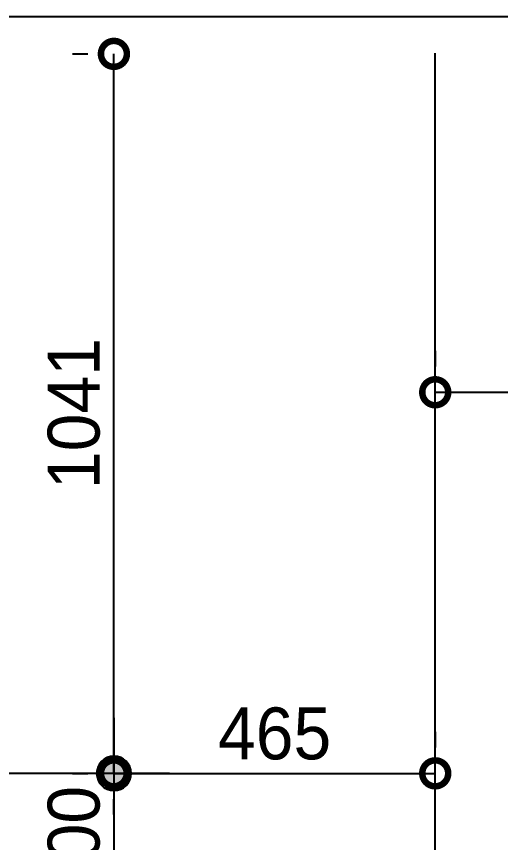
# Model space of a CAD drawing. Header units: inches. Extents: x 157163 to 245256, y -61743 to -20857.
# Drawn here: x 235906 to 236606, y -25362 to -24168 of the extents above; entities that cross this region are included whole.
import ezdxf

# ---------------------------------------------------------------- set-up
doc = ezdxf.new("R2010")
doc.units = ezdxf.units.IN
doc.header["$LTSCALE"] = 50
doc.header["$MEASUREMENT"] = 0
for name, color, linetype in [('06-LIGHT', 4, 'Continuous'), ('07-DIM WAL', 5, 'Continuous'), ('F-WALL1', 2, 'Continuous'), ('RC-LIGHT', 7, 'Continuous')]:
    doc.layers.add(name, color=color, linetype=linetype)
doc.styles.add('스타일1', font='HY울릉도M.TTF')
doc.dimstyles.new('30', dxfattribs={"dimscale": 30, "dimtxt": 2.5, "dimasz": 2.5, "dimexe": 1.25, "dimexo": 2, "dimtad": 1, "dimdec": 0, "dimtxsty": '스타일1', "dimblk": 'DOTSMALL', "dimcen": 2.5, "dimclrd": 1, "dimclre": 1, "dimclrt": 7, "dimadec": 0, "dimazin": 0, "dimtfac": 1, "dimtdec": 0, "dimtix": 1, "dimtmove": 0, "dimatfit": 3, "dimldrblk": 'DOTSMALL', "dimfxl": 1.25, "dimarcsym": 0})

# ---------------------------------------------------------------- blocks, each defined once
blk = doc.blocks.new('VUDAUSEH')
at = {"layer": 'F-WALL1'}
blk.add_line((212882.3, -24167.9), (216011.3, -24167.9), dxfattribs=at)
blk = doc.blocks.new('cjswjdeh')
blk.add_blockref('VUDAUSEH', (21500, 0))
blk = doc.blocks.new('_DOTSMALL')
at = {"color": 0, "linetype": 'ByBlock', "const_width": 0.5}
blk.add_lwpolyline([(-0.0625, 0, 1), (0.0625, 0, 1)], format="xyb", close=True, dxfattribs=at)
blk = doc.blocks.new('*D143')
at = {"layer": '07-DIM WAL', "color": 1, "lineweight": -2, "transparency": 16777216}
for p, q in [((236511.3, -24651.3), (236511.3, -24673.8)), ((237311.3, -24651.3), (237311.3, -24673.8)), ((236511.3, -24711.3), (237311.3, -24711.3))]:
    blk.add_line(p, q, dxfattribs=at)
at = {"layer": 'Defpoints', "color": 0, "transparency": 16777216}
for p in [(236511.3, -24711.3), (237311.3, -24711.3), (237311.3, -24711.3)]:
    blk.add_point(p, dxfattribs=at)
at = {"layer": '07-DIM WAL', "color": 1, "lineweight": -2, "transparency": 16777216, "xscale": 75, "yscale": 75, "zscale": 75, "rotation": 180}
blk.add_blockref('_DOTSMALL', (236511.3, -24711.3), dxfattribs=at)
at = {"layer": '07-DIM WAL', "color": 1, "lineweight": -2, "transparency": 16777216, "xscale": 75, "yscale": 75, "zscale": 75}
blk.add_blockref('_DOTSMALL', (237311.3, -24711.3), dxfattribs=at)
at = {"layer": '07-DIM WAL', "color": 7, "transparency": 16777216, "insert": (236911.3, -24653.5), "char_height": 75, "attachment_point": 5, "style": '스타일1'}
blk.add_mtext('800', dxfattribs=at)
blk = doc.blocks.new('1')
at = {"linetype": 'Continuous'}
h = blk.add_hatch(color=4, dxfattribs=at)
h.dxf.hatch_style = 1
edge = h.paths.add_edge_path()
edge.add_arc((11539653.5, -14273503.8), 37.5, 0, 360)
at = {"color": 1, "linetype": 'Continuous'}
for p, q in [((11539653.5, -14273637.1), (11539653.5, -14273370.5)), ((11539520.2, -14273503.8), (11539786.8, -14273503.8))]:
    blk.add_line(p, q, dxfattribs=at)
at = {"color": 4, "linetype": 'Continuous'}
for radius in [41.5, 37.5]:
    blk.add_circle((11539653.5, -14273503.8), radius, dxfattribs=at)
blk = doc.blocks.new('*D161')
at = {"layer": '07-DIM WAL', "color": 1, "lineweight": -2, "transparency": 16777216}
for p, q in [((236046.8, -25202.4), (236046.8, -25224.9)), ((236511.3, -25202.4), (236511.3, -25224.9)), ((236046.8, -25262.4), (236511.3, -25262.4))]:
    blk.add_line(p, q, dxfattribs=at)
at = {"layer": 'Defpoints', "color": 0, "transparency": 16777216}
for p in [(236046.8, -25262.4), (236511.3, -25262.4), (236511.3, -25262.4)]:
    blk.add_point(p, dxfattribs=at)
at = {"layer": '07-DIM WAL', "color": 1, "lineweight": -2, "transparency": 16777216, "xscale": 75, "yscale": 75, "zscale": 75, "rotation": 180}
blk.add_blockref('_DOTSMALL', (236046.8, -25262.4), dxfattribs=at)
at = {"layer": '07-DIM WAL', "color": 1, "lineweight": -2, "transparency": 16777216, "xscale": 75, "yscale": 75, "zscale": 75}
blk.add_blockref('_DOTSMALL', (236511.3, -25262.4), dxfattribs=at)
at = {"layer": '07-DIM WAL', "color": 7, "transparency": 16777216, "insert": (236279.1, -25205.2), "char_height": 75, "attachment_point": 5, "style": '스타일1'}
blk.add_mtext('465', dxfattribs=at)
blk = doc.blocks.new('*D162')
at = {"layer": '07-DIM WAL', "color": 1, "lineweight": -2, "transparency": 16777216}
for p, q in [((236046.5, -25262.4), (234846.8, -25262.4)), ((234846.8, -25322.4), (234846.8, -25299.9)), ((236046.5, -25321.8), (236046.5, -25299.9))]:
    blk.add_line(p, q, dxfattribs=at)
at = {"layer": 'Defpoints', "color": 0, "transparency": 16777216}
for p in [(234846.8, -25262.4), (234846.8, -25262.4), (236046.5, -25261.8)]:
    blk.add_point(p, dxfattribs=at)
at = {"layer": '07-DIM WAL', "color": 1, "lineweight": -2, "transparency": 16777216, "xscale": 75, "yscale": 75, "zscale": 75, "rotation": 180}
blk.add_blockref('_DOTSMALL', (234846.8, -25262.4), dxfattribs=at)
at = {"layer": '07-DIM WAL', "color": 1, "lineweight": -2, "transparency": 16777216, "xscale": 75, "yscale": 75, "zscale": 75}
blk.add_blockref('_DOTSMALL', (236046.5, -25262.4), dxfattribs=at)
at = {"layer": '07-DIM WAL', "color": 7, "transparency": 16777216, "insert": (235446.7, -25204.6), "char_height": 75, "attachment_point": 5, "style": '스타일1'}
blk.add_mtext('1200', dxfattribs=at)
blk = doc.blocks.new('*D164')
at = {"layer": '07-DIM WAL', "color": 1, "lineweight": -2, "transparency": 16777216}
for p, q in [((235986.8, -24221.9), (236009.3, -24221.9)), ((236046.8, -25262.4), (236046.8, -24221.9)), ((235986.8, -25262.4), (236009.3, -25262.4))]:
    blk.add_line(p, q, dxfattribs=at)
at = {"layer": 'Defpoints', "color": 0, "transparency": 16777216}
for p in [(236046.8, -24221.9), (236046.8, -24221.9), (236046.8, -25262.4)]:
    blk.add_point(p, dxfattribs=at)
at = {"layer": '07-DIM WAL', "color": 1, "lineweight": -2, "transparency": 16777216, "xscale": 75, "yscale": 75, "zscale": 75}
for p, rotation in [((236046.8, -24221.9), 90), ((236046.8, -25262.4), 270)]:
    blk.add_blockref('_DOTSMALL', p, dxfattribs=dict(at, rotation=rotation))
at = {"layer": '07-DIM WAL', "color": 7, "transparency": 16777216, "insert": (235989.1, -24742.1), "char_height": 75, "attachment_point": 5, "rotation": 90, "style": '스타일1'}
blk.add_mtext('1041', dxfattribs=at)
blk = doc.blocks.new('*D165')
at = {"layer": '07-DIM WAL', "color": 1, "lineweight": -2, "transparency": 16777216}
for p, q in [((236046.8, -25262.4), (236046.8, -25462.4)), ((236106.5, -25262.4), (236084.3, -25262.4)), ((236106.8, -25462.4), (236084.3, -25462.4))]:
    blk.add_line(p, q, dxfattribs=at)
at = {"layer": 'Defpoints', "color": 0, "transparency": 16777216}
for p in [(236046.5, -25262.4), (236046.8, -25462.4), (236046.8, -25462.4)]:
    blk.add_point(p, dxfattribs=at)
at = {"layer": '07-DIM WAL', "color": 1, "lineweight": -2, "transparency": 16777216, "xscale": 75, "yscale": 75, "zscale": 75}
for p, rotation in [((236046.8, -25262.4), 270), ((236046.8, -25462.4), 90)]:
    blk.add_blockref('_DOTSMALL', p, dxfattribs=dict(at, rotation=rotation))
at = {"layer": '07-DIM WAL', "color": 7, "transparency": 16777216, "insert": (235989.1, -25362.4), "char_height": 75, "attachment_point": 5, "rotation": 90, "style": '스타일1'}
blk.add_mtext('200', dxfattribs=at)

msp = doc.modelspace()

# ---------------------------------------------------------------- linework, layer by layer
at = {"layer": '06-LIGHT'}
msp.add_line((236511.3, -26701.9), (236511.3, -24220.9), dxfattribs=at)

# ---------------------------------------------------------------- block references
msp.add_blockref('cjswjdeh', (0, 0))
at = {"layer": 'RC-LIGHT', "xscale": -0.6024096385271789, "yscale": 0.6024096385271789, "zscale": 0.6024096385271789, "rotation": 89.9999999999997}
msp.add_blockref('1', (-8362449.4, 6926336.1), dxfattribs=at)

# ---------------------------------------------------------------- dimensions: what is measured, and where the dimension line sits
at = {"layer": '07-DIM WAL'}
for base, p1, p2, picture, middle in [((236046.8499385, -24221.8886064), (236046.8499385, -25262.3886064), (236046.8499385, -24221.8886064), '*D164', (235989.1019359, -24742.1386064)), ((236046.8, -25462.4), (236046.5, -25262.4), (236046.8, -25462.4), '*D165', (235989.1, -25362.4))]:
    dim = msp.add_linear_dim(base=base, p1=p1, p2=p2, angle=90, dimstyle='30', dxfattribs=at)
    dim.commit()
    dim.dimension.update_dxf_attribs({"geometry": picture, "text_midpoint": middle})
for base, p1, p2, picture, middle in [((237311.3, -24711.3), (236511.3, -24711.3), (237311.3, -24711.3), '*D143', (236911.3, -24653.5)), ((234846.8, -25262.4), (236046.5, -25261.8), (234846.8, -25262.4), '*D162', (235446.7, -25204.6)), ((236511.3499385, -25262.3886064), (236046.8499385, -25262.3886064), (236511.3499385, -25262.3886064), '*D161', (236279.0999385, -25205.2398048))]:
    dim = msp.add_linear_dim(base=base, p1=p1, p2=p2, dimstyle='30', dxfattribs=at)
    dim.commit()
    dim.dimension.update_dxf_attribs({"geometry": picture, "text_midpoint": middle})

doc.saveas('drawing.dxf')
